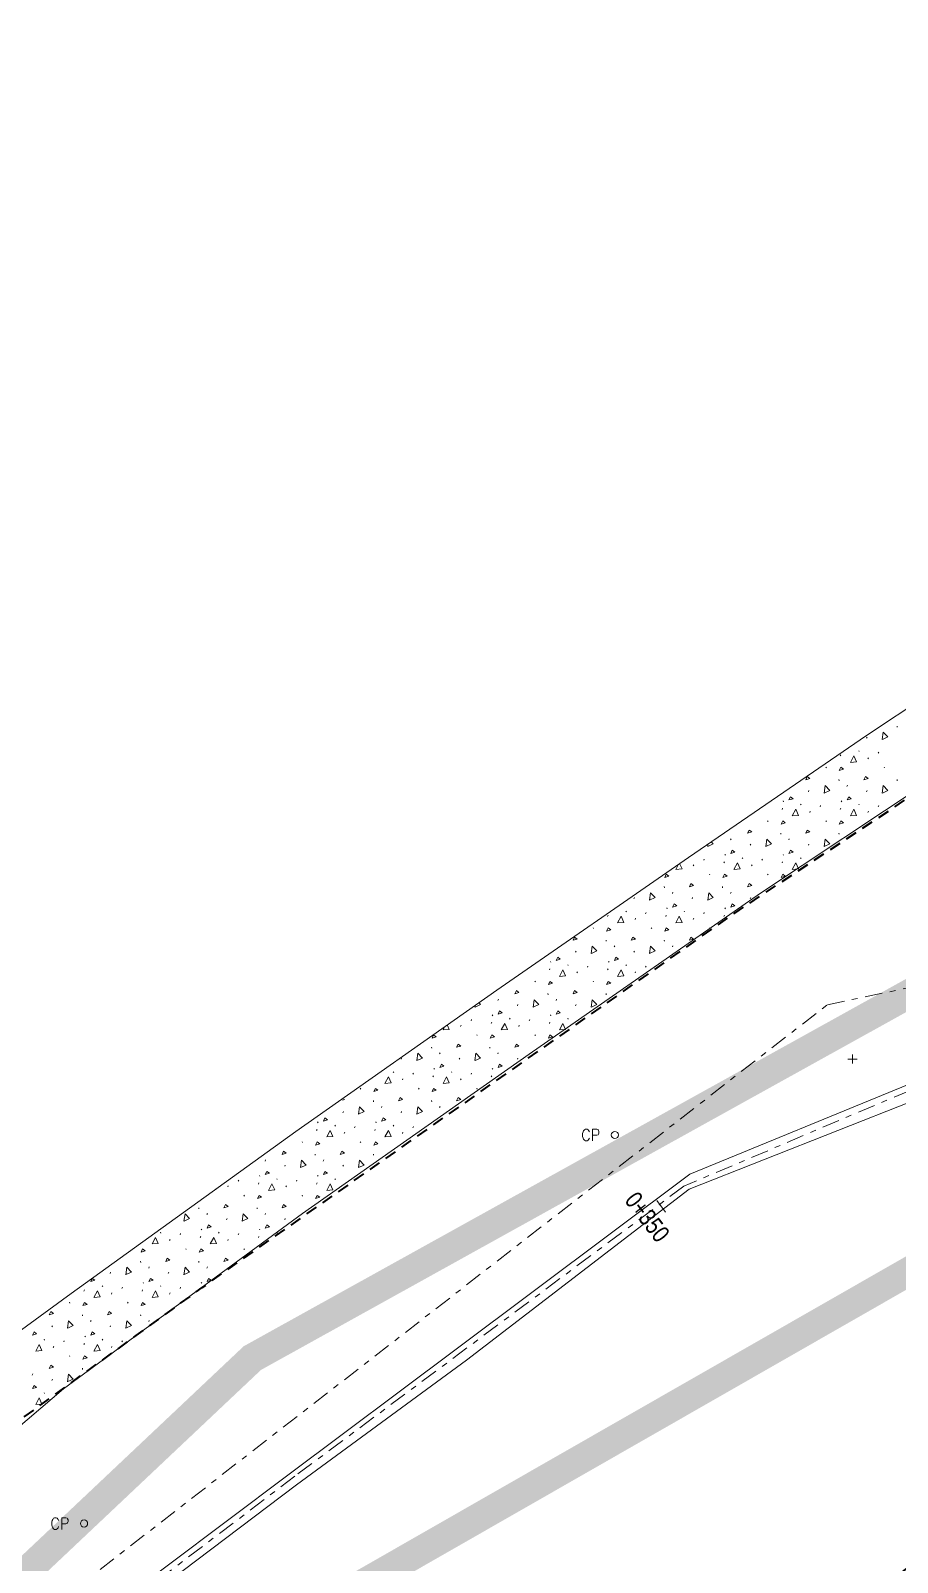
# Model space of a CAD drawing. Header units: metres. Extents: x -703672 to 3951284, y -4124475 to 4104628.
# Drawn here: x 327262.5 to 327322.1, y 4104227.6 to 4104332.8 of the extents above; entities that cross this region are included whole.
import ezdxf
from ezdxf.enums import TextEntityAlignment as Align

# ---------------------------------------------------------------- set-up
doc = ezdxf.new("R2010")
doc.units = ezdxf.units.M
doc.header["$MEASUREMENT"] = 0
doc.linetypes.add('DGN Style 2', pattern=[1.328383, 0.79703, -0.531353])
doc.linetypes.add('DGN Style 7', pattern=[2.656765, 1.195544, -0.531353, 0.398515, -0.531353])
for name, color, linetype, lineweight in [('C-ALGN-STAT1', 8, 'Continuous', 0), ('C-ANNO-TEXT', 7, 'Continuous', 25), ('C-PROP-BASE', 2, 'CONLMT', 0), ('C-PROP-CONS(Alpha)', 7, 'DGN Style 2', 40), ('V-ANNO-PATT', 9, 'Continuous', 0), ('V-DTCH-CNTR', 252, 'DGN Style 7', 0), ('V-DTCH-TOP~', 252, 'Continuous', 0), ('V-POWR-POLE', 7, 'Continuous', 0), ('V-SITE-WALK', 7, 'Continuous', 0)]:
    doc.layers.add(name, color=color, linetype=linetype, lineweight=lineweight)
doc.styles.add('Style-ENGINEERING', font='ENGINEERING.shx')
doc.styles.add('Style-STANDARD', font='STANDARD.shx')
doc.linetypes.add('CONLMT', pattern='A,0.10417,-0.009026,[2,dgnlstyle-tsaec.shx,S=4.1336e-05,R=0,X=0,Y=0],-0.009026', length=0.122222)

# ---------------------------------------------------------------- blocks, each defined once
blk = doc.blocks.new('POLE1_1')
at = {"layer": 'V-POWR-POLE', "linetype": 'ByBlock'}
blk.add_circle((0, 0), 0.165, dxfattribs=at)
blk = doc.blocks.new('NULL_70')
at = {"layer": 'V-POWR-POLE', "linetype": 'ByBlock', "xscale": 1.5, "yscale": 1.5, "zscale": 0.5}
blk.add_blockref('POLE1_1', (0, 0), dxfattribs=at)
blk = doc.blocks.new('NULL_69')
at = {"layer": 'V-POWR-POLE', "linetype": 'ByBlock'}
blk.add_blockref('NULL_70', (0, 0), dxfattribs=at)
at = {"layer": 'V-POWR-POLE', "linetype": 'ByBlock', "style": 'Style-STANDARD'}
blk.add_text('CP', height=0.8, dxfattribs=at).set_placement((-1, 0), align=Align.MIDDLE_RIGHT)
blk = doc.blocks.new('POLE1_3')
at = {"layer": 'V-POWR-POLE', "linetype": 'ByBlock'}
blk.add_circle((0, 0), 0.165, dxfattribs=at)
blk = doc.blocks.new('NULL_1848')
at = {"layer": 'V-POWR-POLE', "linetype": 'ByBlock', "xscale": 1.5, "yscale": 1.5, "zscale": 0.5}
blk.add_blockref('POLE1_3', (0, 0), dxfattribs=at)

msp = doc.modelspace()

# ---------------------------------------------------------------- linework, layer by layer
at = {"layer": 'C-ALGN-STAT1', "transparency": 33554661, "flags": 128}
msp.add_lwpolyline([(327305.53535, 4104252.43989), (327306.14526, 4104251.64742)], dxfattribs=at)
at = {"layer": 'C-ANNO-TEXT', "color": 1, "lineweight": -2, "ltscale": 0.6, "const_width": 2}
for points in [[(327467.23862, 4103797.22474), (327156.86484, 4103761.37398), (326979.06616, 4103502.6157), (326871.44995, 4103518.20397), (326865.20791, 4103607.05436), (326922.91556, 4103790.98993), (327072.64587, 4104048.19014), (327277.73208, 4104241.62014), (327549.88207, 4104392.41585)], [(327554.83504, 4104380.16774), (327275.34801, 4104220.4062), (327093.38181, 4104047.58352), (327001.8951, 4103885.81083), (326940.43114, 4103781.08774), (326891.89481, 4103650.04859), (326879.91897, 4103599.01984), (326881.1757, 4103522.16082), (327011.02944, 4103497.58909), (327253.43851, 4103456.85771), (327544.71656, 4103334.97318), (327826.92034, 4103396.4176), (327953.61379, 4102865.62849), (328093.75697, 4102751.78602), (328281.8959, 4102788.88022)]]:
    msp.add_lwpolyline(points, dxfattribs=at)
at = {"layer": 'C-PROP-BASE', "linetype": 'ByBlock'}
for p, q in [((327318.98572, 4104262.16072), (327318.66822, 4104262.16072)), ((327318.98572, 4104262.47854), (327318.98572, 4104261.84354)), ((327318.98572, 4104262.16072), (327319.30354, 4104262.16072))]:
    msp.add_line(p, q, dxfattribs=at)
at = {"layer": 'C-PROP-BASE', "color": 251, "linetype": 'DGN Style 7'}
msp.add_lwpolyline([(327263.06493, 4104223.84471), (327317.26293, 4104265.88671), (327324.14393, 4104267.32771), (327346.29593, 4104283.18771), (327359.17293, 4104291.34671), (327404.22893, 4104316.90571), (327431.09893, 4104331.65171), (327456.98593, 4104345.90571), (327477.92493, 4104355.73571), (327513.96893, 4104370.97371), (327551.25893, 4104385.91571), (327568.92093, 4104392.43671), (327579.57093, 4104394.40271), (327583.30593, 4104395.51671), (327593.92293, 4104399.28471), (327608.73393, 4104403.54471), (327619.43773, 4104406.97587), (327628.16631, 4104409.77139), (327629.41149, 4104410.72167), (327667.22577, 4104420.45376), (327720.47376, 4104433.98695)], dxfattribs=at)
at = {"layer": 'C-PROP-CONS(Alpha)', "color": 9, "transparency": 33554661, "flags": 128}
msp.add_lwpolyline([(328051.3527, 4102748.3794), (328033.31556, 4102763.75986), (328008.63588, 4102785.19479), (328001.05871, 4102791.75499), (327978.76352, 4102811.49267), (327966.14393, 4102822.81362), (327961.87995, 4102829.3476), (327957.05764, 4102838.76079), (327950.91422, 4102852.44749), (327944.91088, 4102882.46314), (327922.95032, 4102979.6172), (327922.19606, 4102984.0747), (327896.89525, 4103096.805), (327873.60268, 4103197.99608), (327970.27789, 4103222.03459), (327945.28538, 4103305.34308), (327930.28199, 4103330.565), (327883.5789, 4103409.04538), (327883.5789, 4103409.04538), (327870.96134, 4103413.47553), (327831.82933, 4103476.30631), (327799.67345, 4103521.61369), (327806.65927, 4103526.95559), (327784.92164, 4103571.61782), (327626.27389, 4103555.28945), (327612.57954, 4103537.31655), (327610.91227, 4103605.48286), (327464.38998, 4103600.40833), (327376.92876, 4103410.13782), (327521.47001, 4103346.72723), (327528.82817, 4103347.64721), (327568.32873, 4103211.27215), (327234.5935, 4103358.39736), (327245.94291, 4103450.1628), (327247.40576, 4103462.28214), (327240.14668, 4103465.30415), (327209.48467, 4103470.9128), (327163.57752, 4103479.173), (327097.17733, 4103490.79146), (327094.80376, 4103490.33633), (327087.56696, 4103491.46592), (327077.44954, 4103494.95888), (327074.03029, 4103496.13935), (327072.34455, 4103496.70369), (327040.42658, 4103507.29082), (327024.62548, 4103509.74664), (327005.05546, 4103511.62135), (326997.36636, 4103513.40122), (326987.18586, 4103509.17685), (326924.94019, 4103516.67967), (326868.18984, 4103514.4521, -0.487479827), (326842.7292, 4103544.50484), (326855.81283, 4103607.65349), (326872.35493, 4103674.82912), (326885.78497, 4103716.96384), (326897.18209, 4103756.39238), (326911.80797, 4103792.56287), (326942.77846, 4103859.49528), (326985.03095, 4103937.1701), (327038.37598, 4104017.3399), (327049.96996, 4104031.93014), (327093.27729, 4104085.21632), (327121.05615, 4104115.05712), (327147.49273, 4104141.10906), (327201.0579, 4104189.95016), (327247.82362, 4104227.24154), (327274.2756, 4104246.45842), (327310.90528, 4104272.18905), (327338.75075, 4104290.68244), (327394.38228, 4104323.71815), (327454.77974, 4104356.19358), (327554.82171, 4104397.58833), (327560.15739, 4104391.6968), (327629.89596, 4104414.0152), (327759.0313, 4104448.39846), (327757.27393, 4104455.16577), (328107.05403, 4104542.5101), (328119.33806, 4104542.5101), (328124.64834, 4104536.17317), (328129.42546, 4104518.54925), (328131.92199, 4104503.02964), (328135.0783, 4104500.21322), (328154.08532, 4104500.66779), (328149.89853, 4104547.78374), (328149.77457, 4104555.82471), (328168.09666, 4104560.11631), (328180.19716, 4104561.57123), (328186.87648, 4104562.38966), (328203.89371, 4104564.51726), (328194.56496, 4104557.62358), (328191.44373, 4104556.20244), (328187.36038, 4104545.71926), (328182.82531, 4104532.76347), (328181.33939, 4104525.83946), (328180.43857, 4104514.50898), (328180.34169, 4104501.51969), (328182.99525, 4104464.36991), (328121.04507, 4104464.11517), (328089.31175, 4104492.9396), (327768.69294, 4104411.19338), (327762.39427, 4104435.44831), (327630.61537, 4104402.08127), (327568.96124, 4104381.97578), (327586.78092, 4104362.29968), (327579.79504, 4104360.19002), (327526.99498, 4104339.56064), (327472.1786, 4104315.44936), (327377.06161, 4104262.3942), (327337.81504, 4104235.45313), (327331.84777, 4104234.20348), (327216.38207, 4104145.33798), (327178.59297, 4104112.04266), (327136.63714, 4104068.61994), (327133.16172, 4104062.07393), (327081.99277, 4104002.3049), (327197.91251, 4103949.97329), (327165.54847, 4103878.06014), (327236.18395, 4103839.51795), (327385.37396, 4103849.82986), (327376.94969, 4103947.71175), (327522.70873, 4103959.65921), (327570.12093, 4103966.10401), (327619.943, 4103970.18778), (327675.58027, 4103972.18966), (327840.24624, 4103985.68687), (327861.32621, 4103740.75776), (327930.64207, 4103742.35485), (327992.44273, 4103748.22786), (328033.50295, 4103744.72485), (328070.88489, 4103745.58616), (328069.983, 4103756.76948), (328241.83308, 4103770.44222), (328288.46429, 4103241.59854), (328052.97432, 4103223.49588), (328046.34096, 4103208.98868), (328077.96337, 4102853.33535), (328045.91402, 4102815.22495), (328124.41153, 4102748.3794)], format="xyb", dxfattribs=at)
at = {"layer": 'V-ANNO-PATT', "linetype": 'Continuous'}
for p, q in [((327319.95769, 4104284.1943, 11.73701), (327319.99329, 4104284.2743, 11.73707)), ((327322.05429, 4104285.0297, 11.7326), (327322.06319, 4104284.9498, 11.7324)), ((327319.41459, 4104283.3381, 11.73682), (327319.45009, 4104283.2848, 11.73661)), ((327320.76578, 4104283.1643, 11.7325), (327320.80138, 4104283.2442, 11.73256)), ((327317.15659, 4104282.2063, 11.7411), (327317.19209, 4104282.153, 11.74088)), ((327318.15109, 4104282.9788, 11.73978), (327318.18669, 4104283.0588, 11.73985)), ((327320.04648, 4104282.7746, 11.7338), (327320.08209, 4104282.8545, 11.73386)), ((327321.15658, 4104282.2063, 11.72935), (327321.19208, 4104282.153, 11.72914)), ((327318.05428, 4104281.35441, 11.73669), (327318.06318, 4104281.27451, 11.73649)), ((327322.05427, 4104281.35441, 11.72495), (327322.06317, 4104281.27451, 11.72475)), ((327315.95769, 4104280.51901, 11.7411), (327315.99329, 4104280.59901, 11.74116)), ((327318.60798, 4104280.88311, 11.73408), (327318.64348, 4104280.96311, 11.73414)), ((327319.95767, 4104280.51901, 11.72936), (327319.99327, 4104280.59901, 11.72942)), ((327314.15109, 4104279.30351, 11.74388), (327314.18669, 4104279.38351, 11.74394)), ((327314.21839, 4104279.88881, 11.7449), (327314.25399, 4104279.83551, 11.74468)), ((327315.41459, 4104279.66281, 11.74091), (327315.45009, 4104279.60951, 11.7407)), ((327316.04648, 4104279.09931, 11.73789), (327316.08208, 4104279.17921, 11.73795)), ((327316.76578, 4104279.48901, 11.73659), (327316.80138, 4104279.56891, 11.73665)), ((327318.15107, 4104279.30351, 11.73213), (327318.18667, 4104279.38351, 11.7322)), ((327318.21838, 4104279.88881, 11.73316), (327318.25397, 4104279.83551, 11.73294)), ((327319.41457, 4104279.66281, 11.72917), (327319.45007, 4104279.60951, 11.72896)), ((327320.04646, 4104279.09931, 11.72615), (327320.08206, 4104279.17921, 11.72621)), ((327320.76576, 4104279.48901, 11.72485), (327320.80136, 4104279.56891, 11.72491)), ((327313.15659, 4104278.53101, 11.74519), (327313.19209, 4104278.47771, 11.74497)), ((327317.15657, 4104278.53101, 11.73345), (327317.19207, 4104278.47771, 11.73323)), ((327310.60799, 4104277.20781, 11.74991), (327310.64349, 4104277.28781, 11.74998)), ((327311.95768, 4104276.84372, 11.74519), (327311.99328, 4104276.92372, 11.74526)), ((327314.05428, 4104277.67911, 11.74078), (327314.06318, 4104277.59921, 11.74059)), ((327314.60797, 4104277.20781, 11.73817), (327314.64347, 4104277.28781, 11.73824)), ((327315.95767, 4104276.84372, 11.73345), (327315.99327, 4104276.92372, 11.73352)), ((327318.05426, 4104277.67911, 11.72904), (327318.06316, 4104277.59921, 11.72885)), ((327308.76579, 4104275.81372, 11.75242), (327308.80139, 4104275.89362, 11.75248)), ((327310.21839, 4104276.21352, 11.74899), (327310.25399, 4104276.16022, 11.74877)), ((327311.41458, 4104275.98752, 11.74501), (327311.45008, 4104275.93422, 11.74479)), ((327312.76577, 4104275.81372, 11.74068), (327312.80137, 4104275.89362, 11.74074)), ((327314.21837, 4104276.21352, 11.73725), (327314.25397, 4104276.16022, 11.73703)), ((327315.41456, 4104275.98752, 11.73327), (327315.45006, 4104275.93422, 11.73305)), ((327308.04649, 4104275.42402, 11.75372), (327308.08209, 4104275.50392, 11.75378)), ((327309.15658, 4104274.85572, 11.74928), (327309.19208, 4104274.80242, 11.74906)), ((327310.15108, 4104275.62822, 11.74797), (327310.18668, 4104275.70822, 11.74803)), ((327312.04647, 4104275.42402, 11.74198), (327312.08207, 4104275.50392, 11.74204)), ((327313.15657, 4104274.85572, 11.73754), (327313.19207, 4104274.80242, 11.73732)), ((327314.15107, 4104275.62822, 11.73623), (327314.18667, 4104275.70822, 11.73629)), ((327306.05429, 4104274.00382, 11.75661), (327306.06319, 4104273.92392, 11.75642)), ((327310.05427, 4104274.00382, 11.74487), (327310.06317, 4104273.92392, 11.74468)), ((327303.9577, 4104273.16842, 11.76103), (327303.9933, 4104273.24842, 11.76109)), ((327306.60799, 4104273.53252, 11.75401), (327306.64349, 4104273.61252, 11.75407)), ((327307.95768, 4104273.16842, 11.74929), (327307.99328, 4104273.24842, 11.74935)), ((327310.60797, 4104273.53252, 11.74226), (327310.64347, 4104273.61252, 11.74233)), ((327311.95766, 4104273.16842, 11.73754), (327311.99326, 4104273.24842, 11.73761)), ((327302.1511, 4104271.95293, 11.7638), (327302.1867, 4104272.03293, 11.76386)), ((327303.41459, 4104272.31223, 11.76084), (327303.45009, 4104272.25893, 11.76062)), ((327304.04649, 4104271.74873, 11.75781), (327304.08209, 4104271.82863, 11.75787)), ((327304.76579, 4104272.13843, 11.75651), (327304.80139, 4104272.21833, 11.75657)), ((327306.15108, 4104271.95293, 11.75206), (327306.18668, 4104272.03293, 11.75212)), ((327306.21838, 4104272.53822, 11.75308), (327306.25398, 4104272.48492, 11.75286)), ((327307.41458, 4104272.31223, 11.7491), (327307.45007, 4104272.25893, 11.74888)), ((327308.04647, 4104271.74873, 11.74607), (327308.08207, 4104271.82863, 11.74613)), ((327308.76577, 4104272.13843, 11.74477), (327308.80137, 4104272.21833, 11.74483)), ((327310.15106, 4104271.95293, 11.74032), (327310.18666, 4104272.03293, 11.74038)), ((327310.21836, 4104272.53822, 11.74134), (327310.25396, 4104272.48492, 11.74112)), ((327301.1566, 4104271.18043, 11.76511), (327301.1921, 4104271.12713, 11.7649)), ((327305.15658, 4104271.18043, 11.75337), (327305.19208, 4104271.12713, 11.75316)), ((327309.15656, 4104271.18043, 11.74163), (327309.19206, 4104271.12713, 11.74141)), ((327299.95769, 4104269.49313, 11.76512), (327299.99329, 4104269.57313, 11.76518)), ((327302.05429, 4104270.32853, 11.7607), (327302.06319, 4104270.24863, 11.76051)), ((327302.60798, 4104269.85723, 11.7581), (327302.64348, 4104269.93723, 11.75816)), ((327303.95767, 4104269.49313, 11.75338), (327303.99327, 4104269.57313, 11.75344)), ((327306.05427, 4104270.32853, 11.74896), (327306.06317, 4104270.24863, 11.74877)), ((327306.60796, 4104269.85723, 11.74636), (327306.64346, 4104269.93723, 11.74642)), ((327298.15109, 4104268.27763, 11.76789), (327298.18669, 4104268.35763, 11.76795)), ((327298.21839, 4104268.86293, 11.76891), (327298.25399, 4104268.80963, 11.7687)), ((327299.41459, 4104268.63693, 11.76493), (327299.45009, 4104268.58363, 11.76472)), ((327300.76578, 4104268.46313, 11.7606), (327300.80138, 4104268.54303, 11.76067)), ((327302.15107, 4104268.27763, 11.75615), (327302.18667, 4104268.35763, 11.75621)), ((327302.21838, 4104268.86293, 11.75717), (327302.25398, 4104268.80963, 11.75696)), ((327303.41457, 4104268.63693, 11.75319), (327303.45007, 4104268.58363, 11.75297)), ((327304.76576, 4104268.46313, 11.74886), (327304.80136, 4104268.54303, 11.74892)), ((327297.15659, 4104267.50514, 11.7692), (327297.19209, 4104267.45184, 11.76899)), ((327300.04648, 4104268.07343, 11.7619), (327300.08208, 4104268.15333, 11.76197)), ((327301.15657, 4104267.50514, 11.75746), (327301.19207, 4104267.45184, 11.75725)), ((327304.04646, 4104268.07343, 11.75016), (327304.08206, 4104268.15333, 11.75022)), ((327294.60799, 4104266.18194, 11.77393), (327294.64349, 4104266.26194, 11.77399)), ((327298.05428, 4104266.65324, 11.7648), (327298.06318, 4104266.57334, 11.7646)), ((327298.60798, 4104266.18194, 11.76219), (327298.64348, 4104266.26194, 11.76225)), ((327302.05426, 4104266.65324, 11.75305), (327302.06316, 4104266.57334, 11.75286)), ((327295.95769, 4104265.81784, 11.76921), (327295.99329, 4104265.89784, 11.76927)), ((327299.95767, 4104265.81784, 11.75747), (327299.99327, 4104265.89784, 11.75753)), ((327292.04649, 4104264.39814, 11.77774), (327292.08209, 4104264.47804, 11.7778)), ((327292.76579, 4104264.78784, 11.77644), (327292.80139, 4104264.86774, 11.7765)), ((327294.15109, 4104264.60234, 11.77198), (327294.18669, 4104264.68234, 11.77205)), ((327294.21839, 4104265.18764, 11.773), (327294.25399, 4104265.13434, 11.77279)), ((327295.41458, 4104264.96164, 11.76902), (327295.45008, 4104264.90834, 11.76881)), ((327296.04648, 4104264.39814, 11.766), (327296.08208, 4104264.47804, 11.76606)), ((327296.76578, 4104264.78784, 11.7647), (327296.80138, 4104264.86774, 11.76476)), ((327298.15107, 4104264.60234, 11.76024), (327298.18667, 4104264.68234, 11.7603)), ((327298.21837, 4104265.18764, 11.76126), (327298.25397, 4104265.13434, 11.76105)), ((327299.41457, 4104264.96164, 11.75728), (327299.45006, 4104264.90834, 11.75707)), ((327293.15659, 4104263.82984, 11.7733), (327293.19208, 4104263.77654, 11.77308)), ((327297.15657, 4104263.82984, 11.76155), (327297.19207, 4104263.77654, 11.76134)), ((327287.9577, 4104262.14255, 11.78504), (327287.9933, 4104262.22255, 11.78511)), ((327290.05429, 4104262.97795, 11.78063), (327290.06319, 4104262.89805, 11.78044)), ((327290.60799, 4104262.50665, 11.77802), (327290.64349, 4104262.58665, 11.77808)), ((327291.95768, 4104262.14255, 11.7733), (327291.99328, 4104262.22255, 11.77336)), ((327294.05428, 4104262.97795, 11.76889), (327294.06318, 4104262.89805, 11.76869)), ((327294.60797, 4104262.50665, 11.76628), (327294.64347, 4104262.58665, 11.76634)), ((327295.95766, 4104262.14255, 11.76156), (327295.99326, 4104262.22255, 11.76162)), ((327287.41459, 4104261.28635, 11.78486), (327287.45009, 4104261.23305, 11.78464)), ((327288.76579, 4104261.11255, 11.78053), (327288.80139, 4104261.19245, 11.78059)), ((327290.15108, 4104260.92705, 11.77608), (327290.18668, 4104261.00705, 11.77614)), ((327290.21838, 4104261.51235, 11.7771), (327290.25398, 4104261.45905, 11.77688)), ((327291.41458, 4104261.28635, 11.77311), (327291.45008, 4104261.23305, 11.7729)), ((327292.76577, 4104261.11255, 11.76879), (327292.80137, 4104261.19245, 11.76885)), ((327294.15106, 4104260.92705, 11.76433), (327294.18666, 4104261.00705, 11.7644)), ((327294.21837, 4104261.51235, 11.76536), (327294.25397, 4104261.45905, 11.76514)), ((327285.1566, 4104260.15455, 11.78913), (327285.1921, 4104260.10125, 11.78891)), ((327288.04649, 4104260.72285, 11.78183), (327288.08209, 4104260.80275, 11.78189)), ((327289.15658, 4104260.15455, 11.77739), (327289.19208, 4104260.10125, 11.77717)), ((327292.04647, 4104260.72285, 11.77009), (327292.08207, 4104260.80275, 11.77015)), ((327293.15656, 4104260.15455, 11.76565), (327293.19206, 4104260.10125, 11.76543)), ((327286.05429, 4104259.30265, 11.78472), (327286.06319, 4104259.22275, 11.78453)), ((327286.60798, 4104258.83135, 11.78211), (327286.64348, 4104258.91135, 11.78218)), ((327290.05427, 4104259.30265, 11.77298), (327290.06317, 4104259.22275, 11.77279)), ((327290.60797, 4104258.83135, 11.77037), (327290.64347, 4104258.91135, 11.77044)), ((327282.2184, 4104257.83706, 11.79293), (327282.254, 4104257.78376, 11.79271)), ((327283.95769, 4104258.46726, 11.78914), (327283.99329, 4104258.54725, 11.7892)), ((327286.21838, 4104257.83706, 11.78119), (327286.25398, 4104257.78376, 11.78097)), ((327287.95767, 4104258.46726, 11.77739), (327287.99328, 4104258.54725, 11.77746)), ((327282.15109, 4104257.25176, 11.79191), (327282.18669, 4104257.33176, 11.79197)), ((327283.41459, 4104257.61106, 11.78895), (327283.45009, 4104257.55776, 11.78873)), ((327284.04648, 4104257.04756, 11.78592), (327284.08208, 4104257.12746, 11.78598)), ((327284.76578, 4104257.43726, 11.78462), (327284.80138, 4104257.51716, 11.78468)), ((327286.15108, 4104257.25176, 11.78017), (327286.18668, 4104257.33176, 11.78023)), ((327287.41457, 4104257.61106, 11.77721), (327287.45007, 4104257.55776, 11.77699)), ((327288.04647, 4104257.04756, 11.77418), (327288.08207, 4104257.12746, 11.77424)), ((327288.76576, 4104257.43726, 11.77288), (327288.80137, 4104257.51716, 11.77294)), ((327281.15659, 4104256.47926, 11.79322), (327281.19209, 4104256.42596, 11.793)), ((327285.15657, 4104256.47926, 11.78148), (327285.19207, 4104256.42596, 11.78126)), ((327278.60799, 4104255.15606, 11.79795), (327278.6435, 4104255.23606, 11.79801)), ((327279.95769, 4104254.79196, 11.79323), (327279.99329, 4104254.87196, 11.79329)), ((327282.05428, 4104255.62736, 11.78881), (327282.06318, 4104255.54746, 11.78862)), ((327282.60798, 4104255.15606, 11.78621), (327282.64348, 4104255.23606, 11.78627)), ((327283.95767, 4104254.79196, 11.78149), (327283.99327, 4104254.87196, 11.78155)), ((327286.05427, 4104255.62736, 11.77707), (327286.06317, 4104255.54746, 11.77688)), ((327276.76579, 4104253.76197, 11.80045), (327276.80139, 4104253.84187, 11.80051)), ((327278.15109, 4104253.57647, 11.796), (327278.18669, 4104253.65647, 11.79606)), ((327278.21839, 4104254.16176, 11.79702), (327278.25399, 4104254.10846, 11.79681)), ((327279.41458, 4104253.93576, 11.79304), (327279.45008, 4104253.88247, 11.79282)), ((327280.76578, 4104253.76197, 11.78871), (327280.80138, 4104253.84187, 11.78877)), ((327282.15107, 4104253.57647, 11.78426), (327282.18667, 4104253.65647, 11.78432)), ((327282.21837, 4104254.16176, 11.78528), (327282.25397, 4104254.10846, 11.78506)), ((327283.41457, 4104253.93576, 11.7813), (327283.45007, 4104253.88247, 11.78108)), ((327276.04649, 4104253.37227, 11.80175), (327276.0821, 4104253.45217, 11.80181)), ((327277.15659, 4104252.80397, 11.79731), (327277.19209, 4104252.75067, 11.7971)), ((327280.04648, 4104253.37227, 11.79001), (327280.08208, 4104253.45217, 11.79007)), ((327281.15657, 4104252.80397, 11.78557), (327281.19207, 4104252.75067, 11.78536)), ((327274.05429, 4104251.95207, 11.80464), (327274.06319, 4104251.87217, 11.80445)), ((327274.60799, 4104251.48077, 11.80204), (327274.64349, 4104251.56077, 11.8021)), ((327278.05428, 4104251.95207, 11.7929), (327278.06318, 4104251.87217, 11.79271)), ((327278.60797, 4104251.48077, 11.7903), (327278.64347, 4104251.56077, 11.79036)), ((327274.21839, 4104250.48647, 11.80111), (327274.25398, 4104250.43317, 11.8009)), ((327275.95768, 4104251.11667, 11.79732), (327275.99328, 4104251.19667, 11.79738)), ((327278.21837, 4104250.48647, 11.78937), (327278.25397, 4104250.43317, 11.78916)), ((327279.95766, 4104251.11667, 11.78558), (327279.99326, 4104251.19667, 11.78564)), ((327271.4146, 4104250.26047, 11.80887), (327271.4501, 4104250.20717, 11.80866)), ((327272.04649, 4104249.69697, 11.80584), (327272.08209, 4104249.77687, 11.80591)), ((327272.76579, 4104250.08667, 11.80454), (327272.80139, 4104250.16657, 11.80461)), ((327274.15108, 4104249.90117, 11.80009), (327274.18668, 4104249.98117, 11.80015)), ((327275.41458, 4104250.26047, 11.79713), (327275.45008, 4104250.20717, 11.79692)), ((327276.04647, 4104249.69697, 11.7941), (327276.08207, 4104249.77687, 11.79417)), ((327276.76577, 4104250.08667, 11.7928), (327276.80137, 4104250.16657, 11.79287)), ((327278.15106, 4104249.90117, 11.78835), (327278.18666, 4104249.98117, 11.78841)), ((327279.41456, 4104250.26047, 11.78539), (327279.45006, 4104250.20717, 11.78517)), ((327273.15658, 4104249.12868, 11.8014), (327273.19208, 4104249.07538, 11.80119)), ((327277.15656, 4104249.12868, 11.78966), (327277.19206, 4104249.07538, 11.78945)), ((327271.95768, 4104247.44138, 11.80141), (327271.99328, 4104247.52138, 11.80147)), ((327274.05427, 4104248.27678, 11.797), (327274.06317, 4104248.19688, 11.7968)), ((327274.60797, 4104247.80548, 11.79439), (327274.64347, 4104247.88548, 11.79445)), ((327271.41457, 4104246.58518, 11.80122), (327271.45007, 4104246.53188, 11.80101)), ((327272.76577, 4104246.41138, 11.7969), (327272.80137, 4104246.49128, 11.79696)), ((327274.21836, 4104246.81118, 11.79346), (327274.25396, 4104246.75788, 11.79325)), ((327272.04647, 4104246.02168, 11.7982), (327272.08207, 4104246.10158, 11.79826))]:
    msp.add_line(p, q, dxfattribs=at)
at = {"layer": 'V-ANNO-PATT', "color": 31, "linetype": 'Continuous'}
for p, q in [((327267.95769, 4104247.44138, 11.81315), (327267.99329, 4104247.52138, 11.81321)), ((327270.05429, 4104248.27678, 11.80874), (327270.06319, 4104248.19688, 11.80854)), ((327270.60798, 4104247.80548, 11.80613), (327270.64348, 4104247.88548, 11.80619)), ((327266.15109, 4104246.22588, 11.81593), (327266.18669, 4104246.30588, 11.81599)), ((327267.41459, 4104246.58518, 11.81296), (327267.45009, 4104246.53188, 11.81275)), ((327268.76578, 4104246.41138, 11.80864), (327268.80138, 4104246.49128, 11.8087)), ((327270.15108, 4104246.22588, 11.80418), (327270.18668, 4104246.30588, 11.80425)), ((327270.21838, 4104246.81118, 11.8052), (327270.25398, 4104246.75788, 11.80499)), ((327265.15659, 4104245.45338, 11.81724), (327265.19209, 4104245.40008, 11.81702)), ((327268.04648, 4104246.02168, 11.80994), (327268.08208, 4104246.10158, 11.81)), ((327269.15658, 4104245.45338, 11.8055), (327269.19208, 4104245.40008, 11.80528)), ((327266.05428, 4104244.60149, 11.81283), (327266.06318, 4104244.52159, 11.81264)), ((327266.60798, 4104244.13019, 11.81022), (327266.64348, 4104244.21019, 11.81028)), ((327270.05427, 4104244.60149, 11.80109), (327270.06317, 4104244.52159, 11.80089)), ((327270.60796, 4104244.13019, 11.79848), (327270.64346, 4104244.21019, 11.79854)), ((327263.95769, 4104243.76609, 11.81724), (327263.99329, 4104243.84609, 11.81731)), ((327266.21837, 4104243.13589, 11.8093), (327266.25397, 4104243.08259, 11.80908)), ((327267.95767, 4104243.76609, 11.8055), (327267.99327, 4104243.84609, 11.80556)), ((327263.41459, 4104242.90989, 11.81706), (327263.45008, 4104242.85659, 11.81684)), ((327264.04648, 4104242.34639, 11.81403), (327264.08208, 4104242.42629, 11.81409)), ((327264.76578, 4104242.73609, 11.81273), (327264.80138, 4104242.81599, 11.81279)), ((327266.15107, 4104242.55059, 11.80828), (327266.18667, 4104242.63059, 11.80834)), ((327267.41457, 4104242.90989, 11.80531), (327267.45007, 4104242.85659, 11.8051)), ((327268.04646, 4104242.34639, 11.80229), (327268.08206, 4104242.42629, 11.80235)), ((327268.76576, 4104242.73609, 11.80099), (327268.80136, 4104242.81599, 11.80105)), ((327265.15657, 4104241.77809, 11.80959), (327265.19207, 4104241.72479, 11.80937)), ((327262.60797, 4104240.45489, 11.81431), (327262.64347, 4104240.53489, 11.81438)), ((327263.95767, 4104240.09079, 11.80959), (327263.99327, 4104240.17079, 11.80966)), ((327266.05426, 4104240.92619, 11.80518), (327266.06316, 4104240.84629, 11.80499)), ((327263.41456, 4104239.2346, 11.80941), (327263.45006, 4104239.1813, 11.80919))]:
    msp.add_line(p, q, dxfattribs=at)
at = {"layer": 'V-ANNO-PATT', "linetype": 'Continuous', "extrusion": (0.002935, -0.002081, 0.999994), "flags": 128}
for points, elevation in [([(327319.59352, 4104277.23667), (327319.66392, 4104277.74417), (327319.98192, 4104277.41577), (327319.60182, 4104277.23967)], -7569.96531), ([(327316.64442, 4104275.10957), (327316.75092, 4104275.33157), (327316.92852, 4104275.19837), (327316.64442, 4104275.10957)], -7569.9653), ([(327317.40312, 4104275.66907), (327317.64292, 4104276.12187), (327317.82942, 4104275.70457), (327317.41202, 4104275.66907)], -7569.96532), ([(327314.33732, 4104274.47477), (327314.44382, 4104274.69677), (327314.62142, 4104274.56357), (327314.33732, 4104274.47477)], -7569.96534), ([(327318.33732, 4104274.47477), (327318.44382, 4104274.69677), (327318.62142, 4104274.56357), (327318.33732, 4104274.47477)], -7569.96534), ([(327313.18112, 4104273.08487), (327313.28772, 4104273.30687), (327313.46532, 4104273.17367), (327313.18112, 4104273.08487)], -7569.96534), ([(327315.59352, 4104273.56137), (327315.66392, 4104274.06887), (327315.98192, 4104273.74047), (327315.60182, 4104273.56437)], -7569.96531), ([(327317.18112, 4104273.08487), (327317.28772, 4104273.30687), (327317.46532, 4104273.17367), (327317.18112, 4104273.08487)], -7569.96534), ([(327319.59352, 4104273.56137), (327319.66392, 4104274.06887), (327319.98192, 4104273.74047), (327319.60182, 4104273.56437)], -7569.96531), ([(327313.40312, 4104271.99377), (327313.64292, 4104272.44657), (327313.82942, 4104272.02927), (327313.41202, 4104271.99377)], -7569.96532), ([(327317.40312, 4104271.99377), (327317.64292, 4104272.44657), (327317.82942, 4104272.02927), (327317.41202, 4104271.99377)], -7569.96532), ([(327310.33732, 4104270.79947), (327310.44382, 4104271.02147), (327310.62142, 4104270.88827), (327310.33732, 4104270.79947)], -7569.96534), ([(327312.64442, 4104271.43427), (327312.75092, 4104271.65627), (327312.92852, 4104271.52307), (327312.64442, 4104271.43427)], -7569.9653), ([(327314.33732, 4104270.79947), (327314.44382, 4104271.02147), (327314.62142, 4104270.88827), (327314.33732, 4104270.79947)], -7569.96534), ([(327316.64442, 4104271.43427), (327316.75092, 4104271.65627), (327316.92852, 4104271.52307), (327316.64442, 4104271.43427)], -7569.9653), ([(327307.86396, 4104270.18699), (327307.98192, 4104270.06517), (327307.60182, 4104269.88907)], -7569.96531), ([(327311.59352, 4104269.88607), (327311.66392, 4104270.39357), (327311.98192, 4104270.06517), (327311.60182, 4104269.88907)], -7569.96531), ([(327315.59352, 4104269.88607), (327315.66392, 4104270.39357), (327315.98192, 4104270.06517), (327315.60182, 4104269.88907)], -7569.96531), ([(327309.18112, 4104269.40957), (327309.28772, 4104269.63157), (327309.46532, 4104269.49837), (327309.18112, 4104269.40957)], -7569.96534), ([(327313.18112, 4104269.40957), (327313.28772, 4104269.63157), (327313.46532, 4104269.49837), (327313.18112, 4104269.40957)], -7569.96534), ([(327304.64442, 4104267.75897), (327304.75092, 4104267.98097), (327304.92852, 4104267.84777), (327304.64442, 4104267.75897)], -7569.9653), ([(327305.68172, 4104268.68447), (327305.82942, 4104268.35397), (327305.41202, 4104268.31847)], -7569.96532), ([(327308.64442, 4104267.75897), (327308.75092, 4104267.98097), (327308.92852, 4104267.84777), (327308.64442, 4104267.75897)], -7569.9653), ([(327309.40312, 4104268.31847), (327309.64292, 4104268.77127), (327309.82942, 4104268.35397), (327309.41202, 4104268.31847)], -7569.96532), ([(327312.64442, 4104267.75897), (327312.75092, 4104267.98097), (327312.92852, 4104267.84777), (327312.64442, 4104267.75897)], -7569.9653), ([(327313.40312, 4104268.31847), (327313.64292, 4104268.77127), (327313.82942, 4104268.35397), (327313.41202, 4104268.31847)], -7569.96532), ([(327306.33732, 4104267.12417), (327306.44382, 4104267.34617), (327306.62142, 4104267.21297), (327306.33732, 4104267.12417)], -7569.96534), ([(327310.33732, 4104267.12417), (327310.44382, 4104267.34617), (327310.62142, 4104267.21297), (327310.33732, 4104267.12417)], -7569.96534), ([(327303.59352, 4104266.21077), (327303.66392, 4104266.71827), (327303.98192, 4104266.38987), (327303.60182, 4104266.21377)], -7569.96531), ([(327305.18112, 4104265.73427), (327305.28772, 4104265.95627), (327305.46532, 4104265.82307), (327305.18112, 4104265.73427)], -7569.96534), ([(327307.59352, 4104266.21077), (327307.66392, 4104266.71827), (327307.98192, 4104266.38987), (327307.60182, 4104266.21377)], -7569.96531), ([(327309.18112, 4104265.73427), (327309.28772, 4104265.95627), (327309.46532, 4104265.82307), (327309.18112, 4104265.73427)], -7569.96534), ([(327301.40312, 4104264.64317), (327301.64292, 4104265.09597), (327301.82942, 4104264.67867), (327301.41202, 4104264.64317)], -7569.96532), ([(327305.40312, 4104264.64317), (327305.64292, 4104265.09597), (327305.82942, 4104264.67867), (327305.41202, 4104264.64317)], -7569.96532), ([(327298.33732, 4104263.44887), (327298.44382, 4104263.67087), (327298.62142, 4104263.53767), (327298.33732, 4104263.44887)], -7569.96534), ([(327300.64442, 4104264.08367), (327300.75092, 4104264.30567), (327300.92852, 4104264.17247), (327300.64442, 4104264.08367)], -7569.9653), ([(327302.33732, 4104263.44887), (327302.44382, 4104263.67087), (327302.62142, 4104263.53767), (327302.33732, 4104263.44887)], -7569.96534), ([(327304.64442, 4104264.08367), (327304.75092, 4104264.30567), (327304.92852, 4104264.17247), (327304.64442, 4104264.08367)], -7569.9653), ([(327306.33732, 4104263.44887), (327306.44382, 4104263.67087), (327306.62142, 4104263.53767), (327306.33732, 4104263.44887)], -7569.96534), ([(327299.59352, 4104262.53547), (327299.66392, 4104263.04297), (327299.98192, 4104262.71457), (327299.60182, 4104262.53847)], -7569.96531), ([(327303.59352, 4104262.53547), (327303.66392, 4104263.04297), (327303.98192, 4104262.71457), (327303.60182, 4104262.53847)], -7569.96531), ([(327297.18112, 4104262.05897), (327297.28772, 4104262.28097), (327297.46532, 4104262.14777), (327297.18112, 4104262.05897)], -7569.96534), ([(327301.18112, 4104262.05897), (327301.28772, 4104262.28097), (327301.46532, 4104262.14777), (327301.18112, 4104262.05897)], -7569.96534), ([(327296.64442, 4104260.40837), (327296.75092, 4104260.63037), (327296.92852, 4104260.49717), (327296.64442, 4104260.40837)], -7569.9653), ([(327297.40312, 4104260.96787), (327297.64292, 4104261.42067), (327297.82942, 4104261.00337), (327297.41202, 4104260.96787)], -7569.96532), ([(327300.64442, 4104260.40837), (327300.75092, 4104260.63037), (327300.92852, 4104260.49717), (327300.64442, 4104260.40837)], -7569.9653), ([(327301.40312, 4104260.96787), (327301.64292, 4104261.42067), (327301.82942, 4104261.00337), (327301.41202, 4104260.96787)], -7569.96532), ([(327294.33732, 4104259.77357), (327294.44382, 4104259.99557), (327294.62142, 4104259.86237), (327294.33732, 4104259.77357)], -7569.96534), ([(327298.33732, 4104259.77357), (327298.44382, 4104259.99557), (327298.62142, 4104259.86237), (327298.33732, 4104259.77357)], -7569.96534), ([(327291.87485, 4104259.14985), (327291.98192, 4104259.03927), (327291.60182, 4104258.86317)], -7569.96531), ([(327293.18112, 4104258.38367), (327293.28772, 4104258.60567), (327293.46532, 4104258.47247), (327293.18112, 4104258.38367)], -7569.96534), ([(327295.59352, 4104258.86017), (327295.66392, 4104259.36767), (327295.98192, 4104259.03927), (327295.60182, 4104258.86317)], -7569.96531), ([(327297.18112, 4104258.38367), (327297.28772, 4104258.60567), (327297.46532, 4104258.47247), (327297.18112, 4104258.38367)], -7569.96534), ([(327299.59352, 4104258.86017), (327299.66392, 4104259.36767), (327299.98192, 4104259.03927), (327299.60182, 4104258.86317)], -7569.96531), ([(327289.7053, 4104257.6058), (327289.82942, 4104257.32807), (327289.41202, 4104257.29257)], -7569.96532), ([(327293.40312, 4104257.29257), (327293.64292, 4104257.74537), (327293.82942, 4104257.32807), (327293.41202, 4104257.29257)], -7569.96532), ([(327297.40312, 4104257.29257), (327297.64292, 4104257.74537), (327297.82942, 4104257.32807), (327297.41202, 4104257.29257)], -7569.96532), ([(327288.77041, 4104256.94045), (327288.92852, 4104256.82187), (327288.64442, 4104256.73307)], -7569.96532), ([(327290.33732, 4104256.09827), (327290.44382, 4104256.32027), (327290.62142, 4104256.18707), (327290.33732, 4104256.09827)], -7569.96534), ([(327292.64442, 4104256.73307), (327292.75092, 4104256.95507), (327292.92852, 4104256.82187), (327292.64442, 4104256.73307)], -7569.9653), ([(327294.33732, 4104256.09827), (327294.44382, 4104256.32027), (327294.62142, 4104256.18707), (327294.33732, 4104256.09827)], -7569.96534), ([(327296.64442, 4104256.73307), (327296.75092, 4104256.95507), (327296.92852, 4104256.82187), (327296.64442, 4104256.73307)], -7569.9653), ([(327287.59352, 4104255.18487), (327287.66392, 4104255.69237), (327287.98192, 4104255.36397), (327287.60182, 4104255.18787)], -7569.96531), ([(327291.59352, 4104255.18487), (327291.66392, 4104255.69237), (327291.98192, 4104255.36397), (327291.60182, 4104255.18787)], -7569.96531), ([(327289.18112, 4104254.70837), (327289.28772, 4104254.93037), (327289.46532, 4104254.79717), (327289.18112, 4104254.70837)], -7569.96534), ([(327293.18112, 4104254.70837), (327293.28772, 4104254.93037), (327293.46532, 4104254.79717), (327293.18112, 4104254.70837)], -7569.96534), ([(327284.64442, 4104253.05777), (327284.75092, 4104253.27977), (327284.92852, 4104253.14657), (327284.64442, 4104253.05777)], -7569.9653), ([(327285.40312, 4104253.61727), (327285.64292, 4104254.07007), (327285.82942, 4104253.65277), (327285.41202, 4104253.61727)], -7569.96532), ([(327288.64442, 4104253.05777), (327288.75092, 4104253.27977), (327288.92852, 4104253.14657), (327288.64442, 4104253.05777)], -7569.9653), ([(327289.40312, 4104253.61727), (327289.64292, 4104254.07007), (327289.82942, 4104253.65277), (327289.41202, 4104253.61727)], -7569.96532), ([(327282.58549, 4104252.53872), (327282.62142, 4104252.51177), (327282.48984, 4104252.47064)], -7569.96534), ([(327286.33732, 4104252.42297), (327286.44382, 4104252.64497), (327286.62142, 4104252.51177), (327286.33732, 4104252.42297)], -7569.96534), ([(327290.33732, 4104252.42297), (327290.44382, 4104252.64497), (327290.62142, 4104252.51177), (327290.33732, 4104252.42297)], -7569.96534), ([(327281.18112, 4104251.03307), (327281.28772, 4104251.25507), (327281.46532, 4104251.12187), (327281.18112, 4104251.03307)], -7569.96534), ([(327283.59352, 4104251.50957), (327283.66392, 4104252.01707), (327283.98192, 4104251.68867), (327283.60182, 4104251.51257)], -7569.96531), ([(327285.18112, 4104251.03307), (327285.28772, 4104251.25507), (327285.46532, 4104251.12187), (327285.18112, 4104251.03307)], -7569.96534), ([(327287.59352, 4104251.50957), (327287.66392, 4104252.01707), (327287.98192, 4104251.68867), (327287.60182, 4104251.51257)], -7569.96531), ([(327281.40312, 4104249.94197), (327281.64292, 4104250.39477), (327281.82942, 4104249.97747), (327281.41202, 4104249.94197)], -7569.96532), ([(327285.40312, 4104249.94197), (327285.64292, 4104250.39477), (327285.82942, 4104249.97747), (327285.41202, 4104249.94197)], -7569.96532), ([(327278.33732, 4104248.74767), (327278.44382, 4104248.96967), (327278.62142, 4104248.83647), (327278.33732, 4104248.74767)], -7569.96534), ([(327280.64442, 4104249.38247), (327280.75092, 4104249.60447), (327280.92852, 4104249.47127), (327280.64442, 4104249.38247)], -7569.9653), ([(327282.33732, 4104248.74767), (327282.44382, 4104248.96967), (327282.62142, 4104248.83647), (327282.33732, 4104248.74767)], -7569.96534), ([(327284.64442, 4104249.38247), (327284.75092, 4104249.60447), (327284.92852, 4104249.47127), (327284.64442, 4104249.38247)], -7569.9653), ([(327279.59352, 4104247.83427), (327279.66392, 4104248.34177), (327279.98192, 4104248.01337), (327279.60182, 4104247.83727)], -7569.96531), ([(327283.59352, 4104247.83427), (327283.66392, 4104248.34177), (327283.98192, 4104248.01337), (327283.60182, 4104247.83727)], -7569.96531), ([(327277.18112, 4104247.35777), (327277.28772, 4104247.57977), (327277.46532, 4104247.44657), (327277.18112, 4104247.35777)], -7569.96534), ([(327281.18112, 4104247.35777), (327281.28772, 4104247.57977), (327281.46532, 4104247.44657), (327281.18112, 4104247.35777)], -7569.96534), ([(327273.82774, 4104246.30593), (327273.82942, 4104246.30217), (327273.82152, 4104246.3015)], -7569.96514), ([(327276.64442, 4104245.70717), (327276.75092, 4104245.92917), (327276.92852, 4104245.79597), (327276.64442, 4104245.70717)], -7569.9653), ([(327277.40312, 4104246.26667), (327277.64292, 4104246.71947), (327277.82942, 4104246.30217), (327277.41202, 4104246.26667)], -7569.96532), ([(327280.64442, 4104245.70717), (327280.75092, 4104245.92917), (327280.92852, 4104245.79597), (327280.64442, 4104245.70717)], -7569.9653), ([(327281.40312, 4104246.26667), (327281.64292, 4104246.71947), (327281.82942, 4104246.30217), (327281.41202, 4104246.26667)], -7569.96532), ([(327271.59352, 4104244.15897), (327271.66392, 4104244.66647), (327271.98192, 4104244.33807), (327271.60182, 4104244.16197)], -7569.96531), ([(327274.33732, 4104245.07237), (327274.44382, 4104245.29437), (327274.62142, 4104245.16117), (327274.33732, 4104245.07237)], -7569.96534), ([(327275.59352, 4104244.15897), (327275.66392, 4104244.66647), (327275.98192, 4104244.33807), (327275.60182, 4104244.16197)], -7569.96531), ([(327278.33732, 4104245.07237), (327278.44382, 4104245.29437), (327278.62142, 4104245.16117), (327278.33732, 4104245.07237)], -7569.96534), ([(327273.18112, 4104243.68247), (327273.28772, 4104243.90447), (327273.46532, 4104243.77127), (327273.18112, 4104243.68247)], -7569.96534), ([(327277.18112, 4104243.68247), (327277.28772, 4104243.90447), (327277.46532, 4104243.77127), (327277.18112, 4104243.68247)], -7569.96534), ([(327273.40312, 4104242.59137), (327273.64292, 4104243.04417), (327273.82942, 4104242.62687), (327273.41202, 4104242.59137)], -7569.96532), ([(327270.33732, 4104241.39707), (327270.44382, 4104241.61907), (327270.62142, 4104241.48587), (327270.33732, 4104241.39707)], -7569.96534), ([(327272.64442, 4104242.03187), (327272.75092, 4104242.25387), (327272.92852, 4104242.12067), (327272.64442, 4104242.03187)], -7569.9653), ([(327274.33732, 4104241.39707), (327274.44382, 4104241.61907), (327274.62142, 4104241.48587), (327274.33732, 4104241.39707)], -7569.96534), ([(327271.59352, 4104240.48367), (327271.66392, 4104240.99117), (327271.98192, 4104240.66277), (327271.60182, 4104240.48667)], -7569.96531), ([(327273.18112, 4104240.00717), (327273.28772, 4104240.22917), (327273.46532, 4104240.09597), (327273.18112, 4104240.00717)], -7569.96534)]:
    msp.add_lwpolyline(points, dxfattribs=dict(at, elevation=elevation))
at = {"layer": 'V-ANNO-PATT', "linetype": 'Continuous', "extrusion": (-0.000227864, -0.001643, 0.999999), "flags": 128}
for points, elevation in [([(327309.03228, 4104271.11207), (327309.04987, 4104271.2389)], -6804.33045), ([(327293.03228, 4104260.08625), (327293.04605, 4104260.18551)], -6804.28466)]:
    msp.add_lwpolyline(points, dxfattribs=dict(at, elevation=elevation))
at = {"layer": 'V-ANNO-PATT', "linetype": 'Continuous', "extrusion": (-0.000217891, -0.000411427, 1), "flags": 128}
for points, elevation in [([(327306.84249, 4104274.81244), (327306.98767, 4104275.08658)], -1748.17151), ([(327290.84249, 4104263.78658), (327290.92594, 4104263.94414)], -1748.13946)]:
    msp.add_lwpolyline(points, dxfattribs=dict(at, elevation=elevation))
at = {"layer": 'V-ANNO-PATT', "linetype": 'Continuous', "extrusion": (-0.000262532, -0.000547244, 1), "elevation": -2320.17434, "flags": 128}
msp.add_lwpolyline([(327290.08081, 4104262.94381), (327290.16656, 4104263.12255)], dxfattribs=at)
at = {"layer": 'V-ANNO-PATT', "color": 31, "linetype": 'Continuous', "extrusion": (0.002935, -0.002081, 0.999994), "flags": 128}
for points, elevation in [([(327269.40312, 4104242.59137), (327269.64292, 4104243.04417), (327269.82942, 4104242.62687), (327269.41202, 4104242.59137)], -7569.96532), ([(327268.64442, 4104242.03187), (327268.75092, 4104242.25387), (327268.92852, 4104242.12067), (327268.64442, 4104242.03187)], -7569.9653), ([(327267.59352, 4104240.48367), (327267.66392, 4104240.99117), (327267.98192, 4104240.66277), (327267.60182, 4104240.48667)], -7569.96531), ([(327265.28846, 4104240.22862), (327265.46532, 4104240.09597), (327265.18112, 4104240.00717)], -7569.96535), ([(327269.18112, 4104240.00717), (327269.28772, 4104240.22917), (327269.46532, 4104240.09597), (327269.18112, 4104240.00717)], -7569.96534), ([(327264.64442, 4104238.35657), (327264.75092, 4104238.57857), (327264.92852, 4104238.44537), (327264.64442, 4104238.35657)], -7569.9653), ([(327265.40312, 4104238.91607), (327265.64292, 4104239.36887), (327265.82942, 4104238.95157), (327265.41202, 4104238.91607)], -7569.96532), ([(327268.64442, 4104238.35657), (327268.75092, 4104238.57857), (327268.92852, 4104238.44537), (327268.64442, 4104238.35657)], -7569.9653), ([(327269.40312, 4104238.91607), (327269.64292, 4104239.36887), (327269.82942, 4104238.95157), (327269.41202, 4104238.91607)], -7569.96532), ([(327262.33732, 4104237.72177), (327262.44382, 4104237.94377), (327262.62142, 4104237.81057), (327262.33732, 4104237.72177)], -7569.96534), ([(327263.59352, 4104236.80837), (327263.66392, 4104237.31587), (327263.98192, 4104236.98747), (327263.60182, 4104236.81137)], -7569.96531), ([(327266.33732, 4104237.72177), (327266.44382, 4104237.94377), (327266.62142, 4104237.81057), (327266.33732, 4104237.72177)], -7569.96534), ([(327267.59352, 4104236.80837), (327267.66392, 4104237.31587), (327267.98192, 4104236.98747), (327267.60182, 4104236.81137)], -7569.96531), ([(327261.18112, 4104236.33187), (327261.28772, 4104236.55387), (327261.46532, 4104236.42067), (327261.18112, 4104236.33187)], -7569.96534), ([(327265.18112, 4104236.33187), (327265.28772, 4104236.55387), (327265.46532, 4104236.42067), (327265.18112, 4104236.33187)], -7569.96534), ([(327261.40312, 4104235.24077), (327261.64292, 4104235.69357), (327261.82942, 4104235.27627), (327261.41202, 4104235.24077)], -7569.96532), ([(327265.40312, 4104235.24077), (327265.64292, 4104235.69357), (327265.82942, 4104235.27627), (327265.41202, 4104235.24077)], -7569.96532), ([(327262.33732, 4104234.04647), (327262.44382, 4104234.26847), (327262.62142, 4104234.13527), (327262.33732, 4104234.04647)], -7569.96534), ([(327264.64442, 4104234.68127), (327264.75092, 4104234.90327), (327264.92852, 4104234.77007), (327264.64442, 4104234.68127)], -7569.9653), ([(327263.59352, 4104233.13307), (327263.66392, 4104233.64057), (327263.98192, 4104233.31217), (327263.60182, 4104233.13607)], -7569.96531), ([(327261.18112, 4104232.65657), (327261.28772, 4104232.87857), (327261.46532, 4104232.74537), (327261.18112, 4104232.65657)], -7569.96534), ([(327261.40312, 4104231.56547), (327261.64292, 4104232.01827), (327261.82942, 4104231.60097), (327261.41202, 4104231.56547)], -7569.96532)]:
    msp.add_lwpolyline(points, dxfattribs=dict(at, elevation=elevation))
at = {"layer": 'V-ANNO-PATT', "color": 31, "linetype": 'Continuous', "extrusion": (-0.00026217, -0.000545977, 1), "elevation": -2314.80748, "flags": 128}
msp.add_lwpolyline([(327266.61755, 4104246.22097), (327266.72336, 4104246.44133)], dxfattribs=at)
at = {"layer": 'V-DTCH-CNTR'}
msp.add_polyline3d([(327322.94442, 4104260.01029, 6.28192), (327307.39413, 4104253.42467, 6.33053), (327280.65246, 4104233.50491, 5.95063), (327263.8376, 4104220.7495, 5.98975), (327248.71961, 4104209.46619, 5.90648)], dxfattribs=at)
msp.add_polyline3d([(327322.94442, 4104260.01029, 6.28192), (327307.39413, 4104253.42467, 6.33053), (327280.65246, 4104233.50491, 5.95063), (327263.8376, 4104220.7495, 5.98975), (327248.71961, 4104209.46619, 5.90648)], dxfattribs=at)
at = {"layer": 'V-DTCH-TOP~'}
for points in [[(327322.76342, 4104260.39302, 6.68669), (327307.8109, 4104254.25109, 6.51353), (327291.74994, 4104242.24329, 6.55032), (327280.18424, 4104233.56914, 6.3777), (327263.58559, 4104221.12707, 6.29941), (327248.3969, 4104209.74695, 6.17469), (327233.85139, 4104199.07511, 6.32859)], [(327323.09081, 4104259.27759, 6.91563), (327307.76247, 4104253.21521, 6.49619), (327292.46283, 4104241.4716, 6.53855), (327280.76055, 4104232.91559, 6.38492), (327264.16702, 4104220.37968, 6.27234), (327248.95992, 4104209.21375, 5.99789), (327234.46391, 4104198.15468, 6.45083)]]:
    msp.add_polyline3d(points, dxfattribs=at)
at = {"layer": 'V-SITE-WALK', "linetype": 'Continuous'}
for points in [[(327545.98268, 4104393.94009, 11.67638), (327536.21089, 4104390.70984, 11.66421), (327526.40648, 4104386.99172, 11.80082), (327514.09833, 4104381.78493, 11.79461), (327503.21438, 4104377.20214, 11.89963), (327491.19065, 4104372.36745, 11.94306), (327474.08605, 4104364.70302, 11.85995), (327455.66803, 4104356.35816, 11.84639), (327437.21002, 4104347.24531, 11.73033), (327415.50896, 4104335.56061, 11.62712), (327395.49646, 4104324.64722, 11.61344), (327378.29047, 4104315.04621, 11.6196), (327367.41404, 4104308.56983, 11.55415), (327348.1689, 4104296.80412, 11.68341), (327335.44853, 4104288.65794, 11.78309), (327312.6652, 4104273.55758, 11.76645), (327296.75839, 4104262.48847, 11.6622), (327281.17153, 4104251.5428, 11.70826), (327264.7608, 4104239.50858, 11.87481), (327255.83802, 4104231.94168, 11.87225), (327252.40513, 4104228.22288, 11.78453)], [(327545.98268, 4104393.94009, 11.67638), (327536.21089, 4104390.70984, 11.66421), (327526.40648, 4104386.99172, 11.80082), (327514.09833, 4104381.78493, 11.79461), (327503.21438, 4104377.20214, 11.89963), (327491.19065, 4104372.36745, 11.94306), (327474.08605, 4104364.70302, 11.85995), (327455.66803, 4104356.35816, 11.84639), (327437.21002, 4104347.24531, 11.73033), (327415.50896, 4104335.56061, 11.62712), (327395.49646, 4104324.64722, 11.61344), (327378.29047, 4104315.04621, 11.6196), (327367.41404, 4104308.56983, 11.55415), (327348.1689, 4104296.80412, 11.68341), (327335.44853, 4104288.65794, 11.78309), (327312.6652, 4104273.55758, 11.76645), (327296.75839, 4104262.48847, 11.6622), (327281.17153, 4104251.5428, 11.70826), (327264.7608, 4104239.50858, 11.87481), (327255.83802, 4104231.94168, 11.87225), (327252.40513, 4104228.22288, 11.78453)], [(327332.4008, 4104292.62951, 11.69852), (327319.94375, 4104284.37549, 11.71219), (327307.71704, 4104276.00304, 11.733), (327294.54098, 4104266.88533, 11.71343), (327280.72913, 4104257.18547, 11.64045), (327265.28668, 4104246.06517, 11.82004), (327250.50539, 4104235.28001, 11.85303)], [(327332.4008, 4104292.62951, 11.69852), (327319.94375, 4104284.37549, 11.71219), (327307.71704, 4104276.00304, 11.733), (327294.54098, 4104266.88533, 11.71343), (327280.72913, 4104257.18547, 11.64045), (327265.28668, 4104246.06517, 11.82004), (327250.50539, 4104235.28001, 11.85303)]]:
    msp.add_polyline3d(points, dxfattribs=at)

# ---------------------------------------------------------------- block references
at = {"layer": 'V-POWR-POLE'}
for name in ['NULL_69', 'NULL_1848']:
    msp.add_blockref(name, (327302.65579, 4104256.94311, 7.40825), dxfattribs=at)
at = {"layer": 'V-POWR-POLE', "color": 31}
for name in ['NULL_69', 'NULL_1848']:
    msp.add_blockref(name, (327266.16291, 4104230.25913, 7.74557), dxfattribs=at)

# ---------------------------------------------------------------- texts
at = {"layer": 'C-ALGN-STAT1', "linetype": 'Continuous', "insert": (327305.36482, 4104251.67771), "char_height": 1.2, "attachment_point": 2, "rotation": 307.582846, "line_spacing_factor": 1.2, "style": 'Style-ENGINEERING'}
msp.add_mtext('\\H1x;\\W0.833333;0+350', dxfattribs=at)
at = {"layer": 'V-POWR-POLE', "style": 'Style-STANDARD'}
msp.add_text('CP', height=0.8, dxfattribs=at).set_placement((327301.65579, 4104256.94311, 7.40825), align=Align.MIDDLE_RIGHT)
at = {"layer": 'V-POWR-POLE', "color": 31, "style": 'Style-STANDARD'}
msp.add_text('CP', height=0.8, dxfattribs=at).set_placement((327265.16291, 4104230.25913, 7.74557), align=Align.MIDDLE_RIGHT)

doc.saveas('drawing.dxf')
